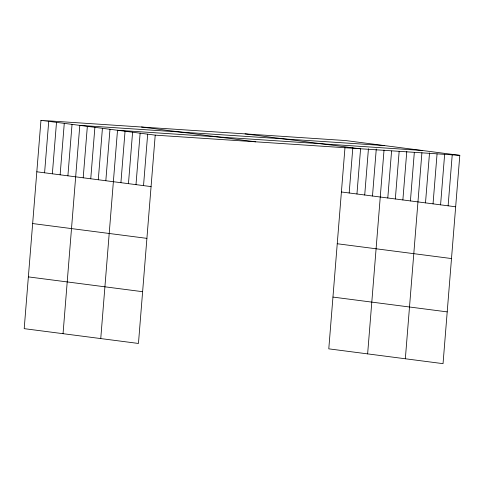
<?xml version="1.0" encoding="UTF-8"?>
<svg xmlns="http://www.w3.org/2000/svg" width="484" height="484" viewBox="0 0 484 484"><rect width="100%" height="100%" fill="white"/><g stroke="black" fill="none" stroke-linecap="round" stroke-linejoin="round"><path stroke-width="0.73" d="M40.959 120.347L24.2 328.654L138.454 343.459L155.213 135.151L40.959 120.347L345.546 140.542L459.8 155.346L443.041 363.653L328.787 348.849L345.007 147.251M44.589 172.8L48.727 121.357M52.357 173.804L56.501 122.361M60.131 174.809L64.269 123.372M67.899 175.819L72.037 124.376M63.047 333.688L79.806 125.38L384.393 145.575M83.206 177.803L87.344 126.36M90.75 178.778L94.888 127.334M98.288 179.758L102.427 128.314M105.827 180.732L109.971 129.288M100.751 338.576L117.509 130.269L422.096 150.457M120.909 182.686L125.047 131.243M128.454 183.666L132.592 132.223M135.992 184.64L140.13 133.197M143.53 185.62L147.668 134.177M349.176 192.989L352.836 147.511M356.95 193.993L360.604 148.515M364.718 195.004L368.433 148.776M372.486 196.008L376.268 149.042M367.634 353.883L384.036 150.046M387.793 197.992L391.574 151.026M395.337 198.966L399.173 151.256M402.876 199.946L406.778 151.486M410.42 200.921L414.316 152.466M405.338 358.765L421.915 152.696M425.496 202.875L429.52 152.926M433.041 203.855L437.058 153.906M440.579 204.835L444.657 154.136M448.117 205.809L452.262 154.366M155.213 135.151L459.8 155.346M245.031 133.874L359.285 148.679M141.473 127.014L255.727 141.818M341.408 191.979L455.662 206.789M36.82 171.79L151.075 186.594M337.245 243.748L451.493 258.553M32.658 223.554L146.906 238.364M332.956 297.079L447.204 311.884M28.362 276.89L142.617 291.695"/></g></svg>
